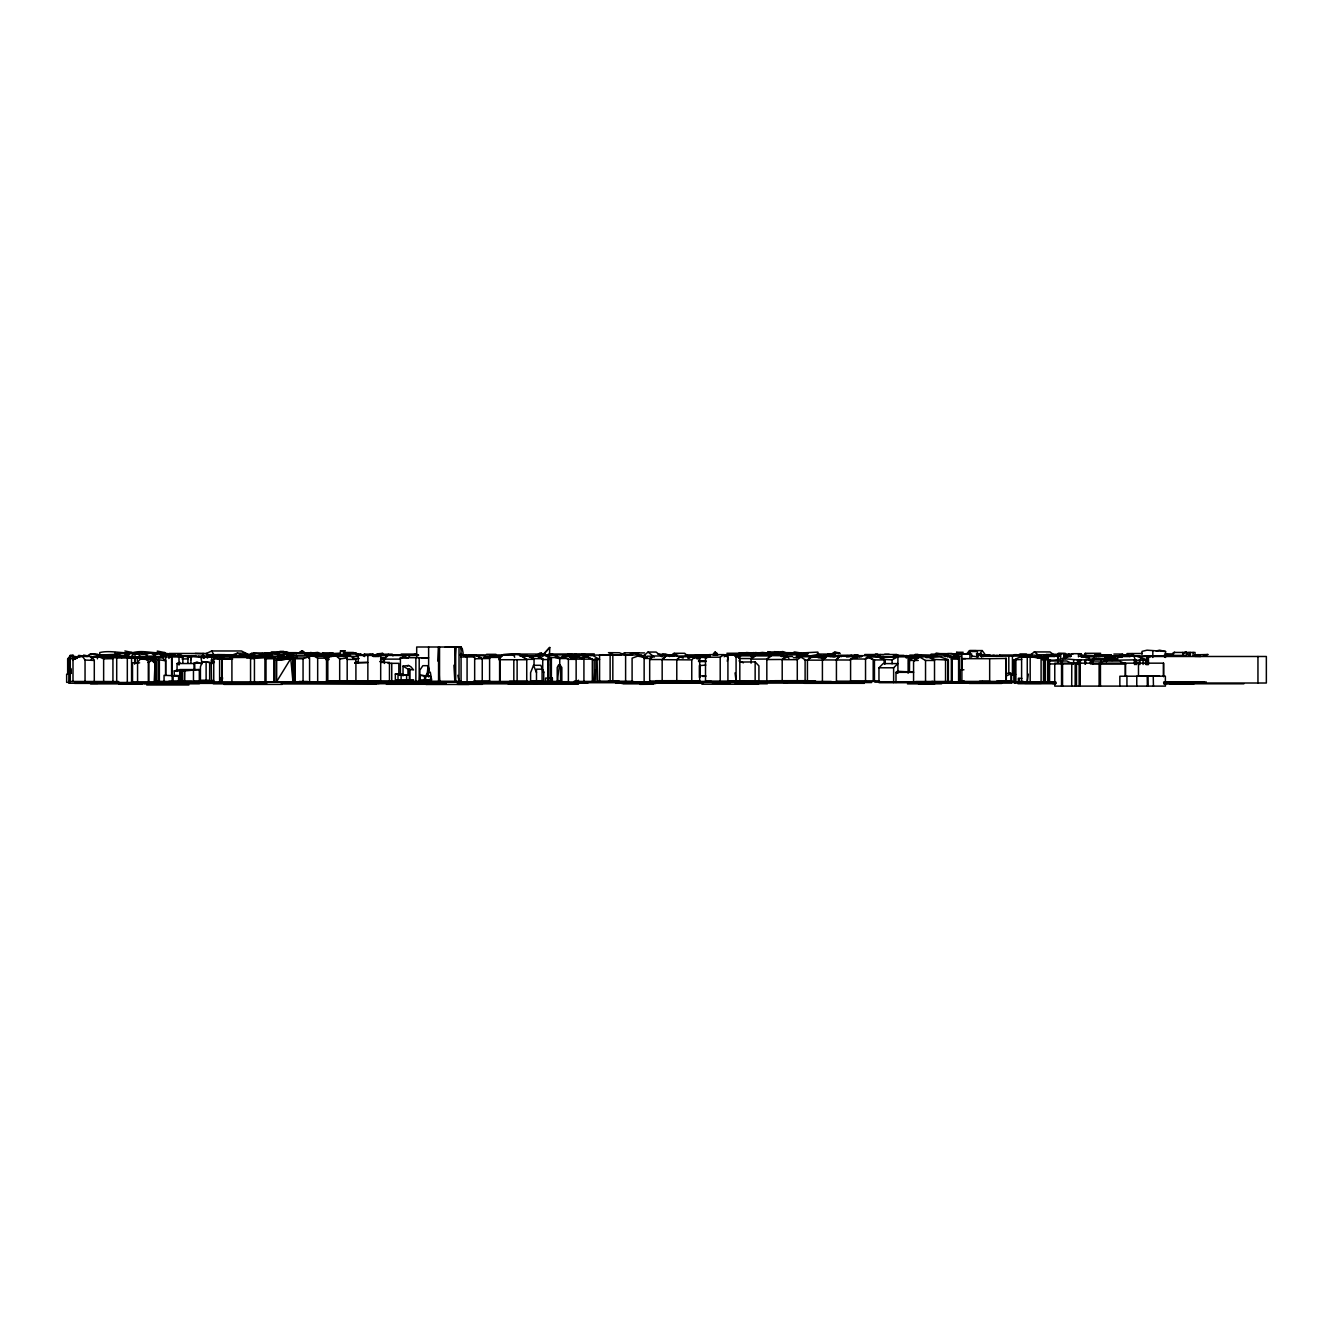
<?xml version="1.0" encoding="UTF-8"?>
<svg xmlns="http://www.w3.org/2000/svg" width="1333" height="1333" viewBox="0 0 1333 1333"><rect width="100%" height="100%" fill="white"/><g stroke="black" fill="none" stroke-linecap="round" stroke-linejoin="round"><path stroke-width="1.5" d="M182.288 681.48L182.288 670.782L184.554 670.999L184.487 681.48L184.554 670.899L199.317 669.566L199.317 681.48M222.594 677.797L221.961 681.846L221.961 658.269L231.909 658.269M948.263 656.802L947.913 653.487L951.695 653.487L953.578 654.036L954.378 656.886M437.924 661.168L438.557 647.088M455.253 655.086L455.703 647.022L452.903 647.005M594.868 670.032L594.185 682.029L594.185 659.602L597.051 658.935L597.651 682.029M1054.803 682.796L1014.096 682.796L1014.096 660.002C1025.01 653.47 1038.657 653.37 1049.588 660.068L1049.554 682.796M1111.072 660.402L1124.552 655.186L1133.4 655.186L1146.963 659.852L1147.08 664.484M220.195 677.747L219.612 681.846L219.612 658.285L225.51 659.318M1028.326 674.115L1027.26 681.746L1027.26 656.619L1043.489 657.885L1043.489 681.746L1021.611 681.746L1021.611 656.702L1041.09 657.586L1041.09 681.746M1047.421 659.635L1049.571 659.935M727.285 661.285L727.918 657.319L724.069 654.636L709.339 654.636L705.507 657.202L705.507 681.113L743.397 681.096M956.128 655.519L956.727 652.27L963.192 652.27M963.926 669.783L960.01 669.783L959.727 681.063L964.259 681.063M908.656 663.734L909.606 659.802M419.878 679.747L419.878 670.116L422.861 665.684L428.126 665.684L426.96 675.898M968.708 654.203L969.758 650.654L976.206 650.654M190.569 660.168L191.685 656.719M1084.479 655.503L1085.262 653.32L1100.675 653.303M419.762 675.231L419.578 679.897L430.509 679.897L430.509 676.364L419.762 675.231L430.509 676.364M425.727 675.231L425.56 679.897M202.366 661.685L200.433 666.817L200.433 680.23L209.664 680.23L209.664 662.484L202.366 661.685L209.664 662.484M128.218 655.436L128.918 653.637L134.6 653.637L135.533 657.786L107.573 657.719L109.856 655.869L125.585 656.386L123.053 656.403C119.387 660.118 123.652 654.453 125.485 656.153L124.152 656.869M543.714 672.632L540.848 665.3L533.533 665.3L530.601 672.632L530.601 681.063L543.714 681.063L543.747 671.632L542.081 669.183L536.499 669.183L536.483 681.063L543.747 681.03M168.891 658.535L170.207 655.519L181.355 655.519L189.703 657.302M559.777 664.567L561.843 667.5L561.843 681.23L557.211 681.23L557.211 667.5C562.543 656.319 555.828 680.08 558.477 681.23M425.76 676.964L427.926 672.199L430.309 672.199L431.675 679.93L425.76 679.93M841.44 656.602L841.889 655.636M97.409 655.086L117.287 654.303M1142.648 660.402L1146.963 659.852M1064.134 657.852L1065.55 655.169L1069.816 655.786L1063.917 655.786M1043.689 656.469L1044.372 655.203L1059.468 655.169M264.934 659.135L265.6 657.919L270.966 657.336L246.672 657.919M926.002 657.652L939.732 656.836L948.013 659.468L947.713 681.613M75.998 658.435L70.299 658.435L68.849 660.918L68.849 683.246L126.535 683.046M1092.727 659.268L1094.593 656.069L1095.993 656.569M1129.851 656.786L1130.484 655.703L1135.233 656.119M1042.356 658.952L1047.088 659.052L1049.321 655.319L1054.57 656.519L1054.12 655.586C1041.656 655.003 1046.388 663.001 1059.335 659.135M308.939 658.252L310.172 656.186L323.436 656.353L326.518 658.169L326.518 682.563M1083.279 656.786L1085.195 656.336L1082.913 656.353M934.383 656.153L936.183 653.453L943.847 654.036L947.713 656.636M221.295 656.619L226.26 655.836M934.35 655.319L936.183 653.453M671.915 656.269L673.632 653.803L677.93 653.803M226.593 658.635L232.642 659.035M978.605 655.619L982.204 650.571L985.32 654.82M72.998 660.418L74.548 658.319L72.998 655.236L70.266 655.219L70.266 681.496M232.825 657.419L227.943 659.035L230.292 658.085M91.161 659.335L92.943 657.069L99.059 656.819L103.641 658.852L112.938 658.652L109.006 656.819L103.158 657.069M347.18 680.88L347.18 657.902L345.464 656.336L330.217 655.769L327.818 658.785L327.818 680.763L347.18 680.763M838.257 652.837L830.276 654.853L834.358 652.204L840.14 653.42L838.174 653.803M1164.559 657.169L1167.808 654.47M135.05 662.834L135.05 657.486L116.704 657.486L116.704 682.479L156.228 682.479L156.228 661.618L153.845 659.368L140.282 659.085L137.566 662.418L137.566 682.479M1108.473 659.052L1106.307 661.651L1108.473 659.052L1117.754 659.052M408.015 658.069L410.214 655.386L358.21 655.419L358.21 663.284M1106.307 661.651L1108.639 659.352M67.666 674.398L67.666 658.869L70.232 655.869L77.447 656.852L72.265 656.852M72.265 655.869L69.666 656.852L69.666 674.398M858.469 655.303L840.457 655.419L836.424 660.018L836.424 681.68M951.345 681.646L951.345 659.069L952.562 657.586L958.36 656.919M1182.754 654.686L1184.97 652.187L1186.32 652.237L1187.62 654.686M543.431 654.57L549.746 647.455L542.698 655.003M737.099 656.936L739.248 654.486L753.312 654.486L751.145 656.936M854.203 681.846L822.411 681.68L822.411 659.918L826.26 655.569L869.899 655.686L865.983 657.836M967.042 653.42L969.558 650.571L982.204 650.571M1103.791 661.618L1105.907 659.235L1109.106 660.285M840.39 655.569L835.808 660.002M851.954 658.485L854.686 655.419L857.536 657.736M705.774 665.067L699.408 665.634L699.408 677.481M269.299 654.253L271.482 651.904L286.478 651.854L291.127 653.62M1069.583 656.369L1071.815 653.986M393.518 655.12L392.835 655.853L393.518 654.803L403.532 654.97M691.76 680.98L691.76 659.885L694.826 656.752L699.692 658.802L699.692 681.463M401.666 657.836L404.166 655.286L406.532 657.652M384.387 663.451L384.387 659.119L388.17 655.286M676.781 659.918L679.88 656.752L694.826 656.752M878.964 667.783L883.129 663.584L897.909 663.584L893.627 667.783L878.964 667.783L878.964 682.613L966.858 682.663M75.298 659.035L78.38 655.936L88.611 655.936M251.454 655.619L254.22 652.87L274.348 653.203L278.997 655.503M262.718 655.586L265.584 652.87L262.718 655.153L265.1 655.153L267.766 652.987M833.125 653.603L834.891 652.204L839.507 652.82M662.168 681.03L662.168 659.535L666.133 655.986L653.72 655.986L649.688 659.552L662.168 659.535L666.167 656.053L680.763 656.053L676.781 659.652L676.781 680.98M807.431 660.168L811.28 656.669L807.431 660.118L807.431 681.48L831.342 681.48M230.192 658.885L232.808 656.536L217.262 656.536L214.613 658.869M771.107 655.753L766.825 659.568L782.204 659.468L786.37 655.753L788.953 658.335M140.232 656.852L129.651 656.852L129.651 657.786L130.701 656.852L142.898 657.969L141.181 657.969M133.15 657.786L129.651 657.719L134.6 653.637M715.154 652.02L713.405 653.57L717.354 653.57L715.154 652.02L715.638 653.57M330.817 656.852L333.283 654.653L346.797 654.653M642.356 657.036L648.038 652.054L656.086 652.054L662.168 656.902M1080.613 656.386L1082.513 656.636M1109.256 657.619L1111.305 655.836M152.745 659.485L148.313 662.534L152.745 659.485L155.011 664.101L155.011 682.479M881.413 658.885L883.962 656.802L928.351 656.852L934.516 660.468L925.535 660.468L919.37 656.852L913.572 661.651L913.572 682.513M373.723 656.436L376.339 654.303L392.252 654.153M385.837 656.403L388.42 654.303M755.045 655.953L751.079 659.152L766.825 659.052L770.707 655.953L740.831 655.836M624.094 654.753L632.558 654.936M1029.643 655.586L1034.308 651.937L1050.004 651.937L1055.586 656.186M909.606 659.668L913.372 656.719L915.954 658.752M248.971 655.236L251.704 653.12L254.22 653.12L251.454 655.219M1092.144 661.035L1094.776 658.985L1107.04 659.119M281.73 656.852L285.362 654.07L289.378 656.686M269.183 656.819L272.782 654.07L285.362 654.07M207.498 657.236L225.127 656.436M75.131 657.036L79.913 656.353M317.704 656.419L322.686 652.853L332.983 652.853M225.11 654.686L217.196 654.686L214.93 656.269L216.629 656.269M669.449 656.586L674.148 653.287L684.712 653.287L688.345 656.719M97.676 654.52L96.859 655.086L117.521 655.086M786.703 657.186L782.204 659.652L797.284 659.652L800.916 657.152L805.115 659.718M301.441 651.171L299.675 652.37L302.791 651.171L304.824 652.803L301.441 651.171L302.791 651.171M705.507 657.202L720.203 657.219L724.069 654.636M738.865 658.535L751.079 658.569L755.194 655.836M918.97 657.902L913.288 657.902L909.456 660.435L918.287 660.452M582.588 657.519L585.57 655.586L592.985 655.586L599.583 659.485L592.335 659.618L585.57 655.586M694.543 657.686L697.092 656.019L699.708 658.202M912.905 657.736L916.154 655.636L919.17 655.636L915.904 657.752M1021.661 659.485L1014.113 659.802M638.657 652.737L624.56 652.853L619.978 655.203M649.688 658.452L653.27 656.186L647.321 656.186L644.139 658.419L649.688 658.452L649.688 682.113M908.956 657.819L911.722 656.086L914.538 658.085M893.327 657.819L896.109 656.086L923.003 656.253M88.245 655.286L90.627 653.787L95.276 653.787L100.958 655.286M360.693 654.07L357.011 656.386L343.114 656.403L346.863 654.07L360.693 654.07L364.609 656.552L364.609 654.136L373.407 654.136L370.241 655.269M125.952 655.386L129.351 654.653M489.228 657.969L492.677 655.853L493.876 656.986M498.859 657.985L502.424 655.853L490.827 655.903L487.345 657.736L492.727 655.903L491.71 656.453M203.516 658.285L208.098 655.553L220.462 655.603M281.096 655.619L286.045 652.67L296.493 652.67M246.338 656.469L247.821 655.586L225.377 655.703M559.71 658.069L562.559 656.403L570.224 656.403L576.139 659.352M877.714 656.169L880.546 654.536M537.649 655.086L541.265 653.103L543.031 654.086L533.533 656.736M884.495 663.817L884.495 659.918L874.448 659.918C858.685 654.77 879.98 655.186 883.296 659.335L892.044 659.902L897.909 656.702L897.909 673.215M532.217 656.969L541.265 653.103M1111.089 660.102L1112.972 660.402M211.514 663.384L214.263 661.984M790.936 653.77L794.585 651.937L800.75 652.987L817.812 652.104L819.145 655.686M1015.779 659.452L1014.13 659.935M1065.684 656.552L1070.982 656.419M915.271 658.102L922.136 656.386M187.92 657.186L191.102 655.686L195.451 655.686L187.92 657.186L187.92 662.984M206.282 653.537L211.68 650.971L241.473 650.971L249.071 654.92L244.939 654.92M407.298 666.1L408.581 665.484L410.931 666.8L413.58 669.949L407.965 669.133L403.033 666.1L403.033 675.881M123.053 656.403L128.918 653.637M724.152 656.736L727.918 654.986L727.918 681.113M374.44 654.903L373.04 655.553L376.972 655.519M381.621 659.069L385.037 657.519L381.055 657.519M1006.298 675.931L1011.064 673.815L1010.531 672.815L1005.665 673.715L1005.898 672.249M830.276 654.853L831.875 654.153M852.354 656.902L856.103 655.269L859.785 656.869M854.286 656.769L857.702 655.269L861.385 656.886M294.81 681.713L295.043 658.652L295.043 681.713M1134.766 664.484L1134.483 659.852L1111.072 660.302M211.514 663.234L214.43 662.001M809.164 656.652L811.514 655.669L828.509 656.086M194.018 669.449L194.018 663.251L196.967 662.001L200.633 663.534M1057.819 662.001L1057.819 653.67L1058.769 653.27L1065.534 653.57L1065.534 658.619L1062.418 658.535L1062.418 661.535M846.488 656.503L848.571 655.636L848.571 656.919M533.417 656.419L536.399 655.186L545.064 655.186L551.379 659.535L549.796 659.535M541.798 656.536L545.064 655.186M1057.819 653.67L1065.534 653.57M460.918 648.688L462.168 648.188L463.201 653.47M697.009 656.236L700.175 654.97L707.756 654.97M738.182 656.619L741.331 655.353L735.349 655.353M177.056 671.449L177.056 663.534L179.955 662.418M361.576 655.303L364.609 654.136M879.763 681.396L850.587 681.346L850.587 659.002L865.534 659.002L869.449 657.536L873.182 659.685L873.182 681.346M811.864 656.652L814.53 655.669L811.864 656.486M232.492 654.936L237.291 653.17L245.105 653.17L250.204 655.269M286.495 651.854C278.364 651.187 270.499 655.203 261.951 653.503M850.587 659.002L854.603 657.536M687.711 658.069L693.26 656.403L688.644 658.069M571.49 655.669L575.973 654.07L577.589 656.702M627.393 655.269L631.942 654.97M204.149 657.486L198.067 656.403L207.298 657.236M704.141 657.519L706.607 656.419L706.607 657.519L694.026 655.919L690.694 656.652M595.418 659.602L594.185 660.035L595.418 660.035M779.922 652.637L782.888 651.604L788.836 653.787M307.09 653.62L317.687 652.387L321.17 653.72M512.788 655.353L516.554 654.07L545.23 654.07M771.474 652.653L782.888 651.604M207.498 657.902L209.464 656.419M266.017 681.713L266.017 658.752L271.299 656.969L308.423 656.969L309.573 658.402L309.573 681.713M294.81 658.752L303.058 658.735L308.423 656.969M644.539 652.92L634.175 652.92L628.26 654.97M260.185 655.303L266.717 653.203L272.832 656.219M995.768 656.303L997.217 656.303M1070.949 655.886L1062.418 658.535L1077.764 660.002L1077.764 664.151M377.572 654.653L382.838 653.353L377.406 653.82M699.059 656.552L704.874 654.886L685.279 654.886M244.206 656.286C250.271 653.52 258.702 652.087 264.8 656.286L256.969 656.236L251.87 653.837M266.017 658.752L295.043 658.652M697.192 656.552L699.575 655.903M574.79 657.786L586.72 656.819L592.335 659.152L592.335 682.029M583.171 657.786L586.72 656.819M773.157 654.703L773.473 653.603L773.473 654.703M787.22 653.953L797.167 653.653M1122.286 656.536L1129.201 656.536M790.236 653.953L792.452 653.42L790.236 653.853M1156.128 651.004L1159.56 650.187L1165.559 651.47L1165.559 657.452M411.264 655.269L416.612 654.003M180.572 656.353L185.154 655.953M180.105 675.731L174.24 675.281L174.24 670.916L180.072 669.566L199.317 669.566M885.245 663.817L885.245 659.768L878.73 656.802M859.802 656.769L856.153 655.203L849.038 656.503L851.654 656.369M850.471 656.486L856.153 655.203M1173.39 655.403L1173.39 652.687L1174.506 652.437M338.315 656.536L350.196 655.836L355.911 659.435L355.911 680.896M330.151 655.086L323.436 655.07L331.267 653.353L340.482 654.67M529.751 656.353L540.382 655.986L539.498 653.103M697.226 656.669L700.575 655.919L706.607 657.519M535.266 656.353L540.382 655.986M846.638 656.386L851.604 655.303M513.088 653.853L502.391 654.87L498.859 659.718L526.735 659.718L520.936 654.953L513.088 653.853L514.721 657.286M403.033 666.1L408.581 665.484M482.246 681.113L482.246 658.602L476.481 655.669L484.079 655.669L489.594 658.485L482.246 658.602L475.864 655.386L469.183 656.303M78.68 655.386L87.328 656.519M235.474 656.486L242.823 654.953L247.155 655.919M238.207 656.619L246.222 654.953M810.397 655.969L815.746 654.87L828.41 656.536M154.028 653.92L159.027 652.87L163.709 656.519L155.728 656.519L151.012 652.87L145.98 653.903M659.685 655.169L665.45 653.986L670.299 655.569M739.448 654.003L746.597 652.537L760.51 653.52L760.51 654.386M748.679 654.02L755.878 652.537L760.51 653.52M756.094 653.637L762.209 652.387L773.473 653.603M794.585 653.953L797.167 653.42M177.639 653.787L184.137 656.486C175.389 657.719 168.191 651.22 159.194 653.87M746.88 653.97L753.495 652.637L767.008 653.986L760.593 652.637L754.061 653.953M132.933 652.62C143.231 649.804 154.145 653.986 164.959 652.62L164.959 655.836M94.293 681.496L94.293 660.418L91.577 656.419L82.563 656.419L72.998 658.302L77.131 658.335M263.417 656.503L269.749 656.503M989.203 656.203L994.151 655.236M251.154 658.102L264.934 657.502L264.934 681.846M1152.345 656.419L1156.394 655.719L1140.631 656.819L1140.631 659.635M702.724 676.448L705.774 676.214M1173.39 652.687L1174.94 652.437M400.4 675.331L400.4 657.652L428.626 657.802L421.028 657.752M347.18 657.902L339.682 659.019L336.716 656.336L330.217 655.769M445.089 647.255L461.068 646.888L461.068 681.78M459.019 647.205L461.068 646.888M757.694 655.053L760.46 654.903L750.246 654.903L755.544 654.403M326.185 653.886L339.598 653.187M344.714 653.62L347.863 653.187L343.731 653.187M172.174 681.48L172.174 675.964L180.971 676.031L164.059 675.331L164.059 681.48M534.016 655.953L537.349 655.536M759.56 655.153L782.571 655.103L745.58 654.203L753.245 655.12M380.288 661.934L383.804 661.485L379.988 661.485M276.331 681.713L276.331 660.385L293.01 658.385L293.01 681.713L290.744 658.652L293.01 658.385M354.861 663.168L358.627 662.718M569.024 654.903L542.314 654.886M452.903 647.138L453.803 647.022M1022.211 656.519L1026.127 656.036L983.171 656.303M1110.956 656.503L1114.171 656.136L1111.022 656.169M460.318 655.136L466.55 655.186M761.126 655.169L765.025 654.736M1098.242 656.569L1101.041 656.286L1095.876 656.286M1145.447 660.402L1146.897 659.968M148.813 658.002L162.243 657.502L165.575 660.768L165.575 675.498M158.627 657.869L162.243 657.502M1126.468 654.67L1124.785 654.836L1127.551 654.836M1203.399 655.003L1208.115 654.52L1194.785 654.836M762.909 655.036L769.608 654.403L772.107 655.419M147.496 656.436L145.03 653.553L135.599 653.803L159.027 652.87M141.565 653.853L145.03 653.553M135.533 653.737L137.716 653.553L140.232 656.436M143.547 653.803L153.012 652.97L155.728 656.153L147.496 656.153L144.847 652.97M707.323 655.503L709.756 656.552M693.077 655.786L698.359 655.386M340.482 655.086L340.482 650.954L344.897 650.754L344.897 654.686M277.397 656.669L279.98 656.486M289.778 656.486L287.711 655.653L284.762 657.269L296.842 657.969M344.897 650.754L340.482 650.954M1127.735 656.169L1139.248 655.819L1133.383 656.169M1134.766 660.218L1136.632 660.335L1136.632 664.484M704.141 657.302L705.207 657.252M796.084 657.602L797.85 657.519M413.58 679.797L395.334 679.797L395.334 674.048L408.648 675.048L398.017 674.298L398.017 679.797M311.739 655.186L315.321 655.07L287.228 655.353L294.876 655.353M323.436 655.07L336.882 655.086M344.131 654.786L347.68 655.086M1136.283 660.402L1143.097 660.102L1143.097 664.484M1081.13 655.136L1098.242 655.836M1107.773 655.169L1110.439 655.12L1094.493 655.136L1111.405 655.003L1109.206 655.02M569.857 656.836L573.357 658.169M435.075 681.963L474.665 681.963L474.665 656.919L461.068 657.002M1011.064 673.815L1011.064 681.413L961.893 681.413L961.893 658.685L965.609 658.635M1006.298 681.413L1006.282 658.435L989.669 658.685L989.669 681.413M241.623 655.703L233.042 655.703M811.93 655.869L814.113 655.836M140.282 659.085L145.847 659.368L149.363 661.668M474.665 658.752L482.246 658.669M92.127 656.852L94.46 657.336L91.161 657.169M670.499 655.953L674.031 655.919M152.012 659.485L153.028 661.635L156.228 661.618M739.815 662.051L755.144 661.918L758.927 665.883L758.927 681.68L739.815 681.68L739.815 655.886L735.349 655.886L735.349 654.986M250.771 658.402L254.686 658.369M696.892 658.819L699.692 658.802M393.518 654.803L396.251 655.036M204.149 657.652L192.552 656.286M818.162 657.802L822.294 657.836L818.545 656.419L809.464 657.786M355.061 662.384L358.727 662.368M268.2 653.003L271.166 652.987M767.691 651.654L781.305 653.153L774.773 651.654M325.619 659.535L329.168 659.535M156.011 653.653L158.244 653.653M125.135 654.22L127.002 655.086L125.569 655.086M1185.187 652.437L1186.103 652.437M316.671 654.636L320.287 654.62M961.293 653.787L969.974 653.986L961.293 653.787L961.293 670.132M265.167 656.103L271.932 656.086M585.17 655.12L588.486 655.103L580.255 653.886L549.329 654.07M810.497 657.052L816.213 657.219M818.845 657.219L825.81 658.002M909.456 656.652L906.057 657.819L908.123 656.702L908.123 673.215M882.496 656.952L891.944 656.936L896.109 654.536L898.842 656.153M229.593 659.035L230.992 659.035M347.18 659.452L355.911 659.435M662.168 659.668L691.76 659.885M913.488 672.032L896.876 671.499L913.222 671.849M1138.482 676.198L1159.543 676.164M931.75 681.463L932.75 681.463M279.847 651.37L283.762 651.37M1165.559 651.47L1146.997 650.187L1142.031 651.37L1142.031 654.303M774.323 652.587L784.154 653.103L774.323 653.187M1174.323 652.437L1195.051 652.437L1195.051 656.336M99.758 654.77L99.758 652.553C110.422 650.004 121.303 653.77 132.317 652.52L124.885 650.971M800.583 652.87L781.954 652.587M287.961 653.187L306.407 653.187M726.868 653.27L761.726 653.17M785.387 653.053L791.169 653.053M132.367 653.303L142.281 653.303M169.091 653.47L206.832 653.47L206.832 657.419M753.078 653.32L738.682 653.27M202.849 653.67L195.151 653.47M317.721 653.703L323.819 653.703M743.514 653.62L756.877 653.77M789.336 653.653L808.131 653.653M947.896 653.67L936.899 653.67L971.624 653.903L971.624 657.136M1072.382 653.687L1080.163 653.687L1081.413 654.236L1081.413 657.119M1142.031 653.487L1127.035 653.57L1126.635 655.403L1119.187 655.519L1122.369 654.403L1125.152 655.369M401.183 654.07L416.213 654.07M581.771 653.903L594.285 653.903M758.094 653.837L735.666 653.837L735.666 656.986M816.996 654.086L835.008 654.086L835.008 656.852M976.306 653.92L981.588 653.92L981.588 656.919M1113.888 654.053L1122.603 654.053M1173.123 653.886L1164.942 653.886L1168.424 655.503M486.528 654.32L495.993 654.32M827.876 654.153L832.775 654.153M884.679 654.27L889.128 654.27M915.171 654.37L917.97 654.37M952.978 654.353L960.843 654.353M1019.928 654.12L1026.51 654.12M1052.204 654.27L1059.168 654.27M1068.183 654.136L1072.865 654.136M662.451 654.486L666.2 654.936L662.451 654.486L662.451 655.569M864.75 654.52L896.642 654.52L900.175 656.386M935.199 654.62L937.632 654.62M1018.779 654.57L1032.309 654.57M101.291 654.77L97.409 654.77L97.409 658.802M245.089 654.836L250.937 654.836M356.344 654.836L366.408 654.836M403.532 654.836L418.545 654.836M601.7 655.07L600.866 654.953L614.78 655.07M641.356 654.936L612.83 654.936L612.83 681.663M726.268 654.836L739.532 654.836M774.723 654.82L807.615 654.82M977.972 654.886L989.802 654.886L976.706 654.953M1014.38 654.67L1016.962 654.67M164.675 655.086L166.275 655.086M358.26 655.036L368.391 655.036M388.37 654.97L393.702 654.97M459.868 654.97L513.072 654.97M566.358 655.12L572.14 655.12M620.828 655.02L575.739 655.12L567.741 653.903M725.269 654.986L736.083 654.986L736.083 681.113L735.05 672.882M752.628 655.12L769.491 655.12M909.756 655.086L917.454 655.086M934.483 655.07L936.449 655.07M999.7 655.003L1018.729 655.003M468.15 655.386L475.864 655.386M571.674 655.253L583.138 655.253M706.323 655.436L710.172 655.436M826.86 655.319L834.208 656.702M897.176 655.369L903.974 655.369M1054.57 655.236L1058.435 655.236M1103.657 655.253L1108.056 655.253L1108.023 659.385M1163.876 655.403L1186.537 655.403L1186.32 652.237M253.487 655.669L265.65 655.686M410.764 655.486L418.545 655.486M641.356 655.536L645.489 655.536M768.158 655.586L786.37 655.753M905.84 655.619L906.94 655.619M1044.372 655.203L1054.12 655.586M1130.484 655.703L1105.274 655.753L1174.44 656.103M181.388 655.836L194.051 656.203M226.143 654.753L228.31 656.003L242.056 656.186M519.687 655.903L538.982 655.903M681.78 656.019L697.975 655.936L700.358 657.852M806.765 655.919L815.579 655.969M904.291 656.003L902.991 656.003L909.972 656.303M919.937 655.903L951.012 655.903M971.84 656.036L978.689 656.919M1059.985 655.786L1047.838 655.769L1046.188 654.453L1052.137 654.453L1053.886 655.769M1120.753 655.986L1084.729 656.769M196.651 656.203L170.207 655.519M246.338 656.203L276.764 656.203M734.95 656.186L738.982 656.186M796.384 656.103L810.531 656.103M823.128 656.436L823.128 655.453L862.168 656.169M1059.352 656.136L1053.537 656.136L1059.035 656.569M1094.593 656.069L1082.129 656.136L1086.178 656.436M140.232 656.386L147.496 656.386M201.85 656.569L207.681 656.569M283.179 656.469L293.027 656.469M314.855 656.336L333.6 656.336M336.716 656.336L345.464 656.336M373.473 656.486L379.055 656.486M498.992 656.503L499.842 656.503M698.159 656.552L710.356 656.419M781.138 656.469L792.535 656.469M809.114 656.386L820.112 656.386L812.114 655.919M829.326 656.503L837.191 656.503M869.783 656.403L883.912 656.403M983.537 656.469L980.871 656.519L980.871 653.92M1083.596 656.353L1086.028 656.353L1084.729 656.003M1091.244 656.419L1106.707 656.419L1107.806 657.619M1116.604 656.436L1119.92 656.436M90.594 656.802L125.135 656.802M796.351 656.802L826.26 656.669L822.411 660.168L804.532 660.118M868.583 656.852L880.13 656.852M947.713 656.436L959.993 656.436M1101.941 656.303L1104.107 656.303M1106.19 656.619L1107.073 656.619M1150.562 656.752L1147.113 656.752L1147.113 664.834M92.943 657.069L110.839 657.052M147.213 656.936L182.854 656.936L182.854 663.034M206.348 656.986L210.114 656.986M484.196 657.086L490.444 657.086M880.696 657.036L878.73 657.202L884.495 659.918M134.666 664.184L134.666 657.302L140.015 657.935M138.565 657.319L159.56 657.319M204.149 657.236L209.464 657.236M483.862 657.402L500.142 657.402L500.142 681.563M810.681 657.169L826.027 657.236M950.012 657.202L958.277 657.202M251.154 658.485L254.436 658.485L250.554 657.486L231.909 657.486L231.909 681.846M559.743 657.552L553.562 655.369L545.147 655.369L551.379 657.552L559.743 657.552L559.743 666.25M949.829 657.652L959.343 657.652M1107.44 657.602L1115.521 657.602M250.454 657.919L254.236 657.919M324.935 657.935L328.884 657.935M555.844 657.736L563.476 657.736M632.092 682.113L632.092 658.152L637.691 656.153L647.321 657.819M793.335 657.669L796.851 657.669M310.172 656.186L314.588 656.353L317.671 658.169L326.518 658.169M315.604 681.879L213.747 681.846L213.747 658.302L229.942 659.218M353.045 658.519L359.194 658.519M558.344 658.502L568.391 658.502L568.391 681.979M1005.399 658.685L1006.265 658.402M961.893 658.685L989.669 658.685M1106.757 658.785L1110.272 658.785M384.387 659.119L400.4 659.119M1085.895 659.085L1093.86 659.085M145.847 659.368L153.845 659.368M187.92 658.919L181.988 658.919M526.735 659.335L534.05 659.318L527.751 655.586L520.42 655.586L526.735 659.335L526.735 681.613M576.556 659.135L592.335 659.152M1108.29 659.235L1094.776 658.985M381.338 659.468L384.387 659.468M594.185 659.602L597.651 659.602M1077.531 663.667L1077.531 659.852L1080.98 659.852M1143.831 659.635L1147.03 659.635L1147.03 655.719M850.587 660.018L822.411 659.918M1092.643 664.134L1092.643 659.985L1088.211 659.852M276.331 660.385L290.744 658.652L276.581 681.713L276.598 658.652M698.525 660.818L705.957 660.818M1048.704 660.968L1066.717 660.968L1072.848 663.934L1048.804 663.934M1091.544 661.018L1119.387 661.018L1125.785 664.101L1091.96 664.101M698.525 661.535L705.957 661.535M380.688 662.401L389.469 662.401L389.469 681.113M139.615 662.834L132.517 662.834L132.517 682.479M201.616 663.251L194.018 663.251M354.695 663.001L367.791 662.468L355.911 662.451M388.003 663.334L398.834 663.334L398.834 675.298M177.056 663.534L194.751 663.534L194.751 669.483M174.24 670.916L184.554 670.999M913.572 672.332L895.993 672.332L895.993 682.513M70.366 674.215L66.65 674.215L66.65 682.346L70.366 682.346M1015.646 674.348L1011.547 674.348L1011.547 682.396L1055.519 682.213M172.174 675.964L178.572 676.031L178.572 681.48M180.971 676.031L177.656 675.964L178.572 676.031M699.692 675.914L705.807 675.914M1021.878 678.364L1018.345 678.364L1018.345 681.43L1023.311 681.43M656.086 680.713L681.996 680.696M728.101 680.763L743.414 680.763M774.723 680.696L807.615 680.696M335.416 680.88L380.688 680.963M649.688 681.03L699.692 680.98M728.101 680.796L815.529 680.98M998.967 681.03L1010.864 681.03M168.891 681.263L191.685 681.28M194.018 681.263L214.163 681.263M371.207 681.113L398.834 681.28M400.4 681.23L461.068 681.263M473.598 681.113L489.594 681.113M509.523 681.28L527.018 681.296M574.19 681.23L578.389 681.23M598.817 681.146L619.312 681.246M656.236 681.213L665.917 681.313M770.257 681.313L808.081 681.113M836.424 681.18L878.547 681.213M979.505 681.263L988.569 681.263M996.667 681.13L1012.43 681.13M118.704 681.563L69.616 681.446L70.699 668.333L71.349 673.432M154.611 681.513L200.633 681.346M299.159 681.463L307.59 681.463M325.968 681.513L407.948 681.396M474.881 681.563L542.731 681.413M551.379 681.446L559.743 681.446M574.773 681.413L592.335 681.413M608.481 681.33L633.025 681.33M661.418 681.48L665.883 681.53M678.264 681.43L711.522 681.43M776.972 681.43L798.1 681.43M915.704 681.496L951.012 681.463M165.575 681.646L155.728 681.646L155.728 659.285L153.895 657.502M169.374 681.763L189.503 681.763M325.619 681.646L337.882 681.646M344.797 681.846L379.238 681.863M387.303 681.863L401.05 681.863M414.546 681.879L467.083 681.78M481.913 681.696L529.051 681.713M550.612 681.713L568.391 681.713M606.815 681.663L633.475 681.663M661.168 681.78L679.98 681.863M682.846 681.829L719.503 681.829M729.601 681.663L736.316 681.663M784.554 681.68L804.416 681.68M897.392 681.846L968.841 681.846M132.95 682.096L181.155 682.063M187.72 681.963L211.314 682.146M260.002 681.979L296.742 682.063M299.492 682.129L324.252 682.013M338.799 681.913L392.069 682.013M406.898 681.946L425.943 681.946M494.143 682.096L516.937 682.096M534.816 681.979L576.139 681.979L576.139 659.119L570.241 656.719L577.789 656.719L583.921 659.218L583.921 681.413M579.055 682.029L606.865 682.013M609.114 682.063L785.304 681.929M806.265 681.996L840.073 681.996M862.751 682.063L864.95 682.063M874.798 682.029L910.472 682.029M919.353 681.896L1026.677 681.913M1040.107 681.963L1055.936 682.146M1164.076 682.113L1206.348 682.013M92.777 682.213L114.888 682.213M165.209 682.279L212.13 682.229M281.913 682.279L391.702 682.363M405.465 682.379L439.723 682.379M458.585 682.429L482.463 682.429M483.679 682.313L556.977 682.279M581.038 682.396L787.92 682.396M879.413 682.346L996.934 682.296M1163.559 682.296L1204.449 682.196M103.258 682.479L108.323 682.479M165.792 682.663L212.13 682.696M281.28 682.496L392.718 682.696M414.33 682.563L422.661 682.563M467.75 682.496L513.072 682.463M578.072 682.579L621.595 682.563M640.606 682.546L687.461 682.546M720.303 682.579L728.651 682.579M750.662 682.529L784.804 682.446M828.06 682.546L871.665 682.546M1027.36 682.479L1055.503 682.663M1164.242 682.529L1188.386 682.529M91.51 682.913L161.126 682.913M190.569 682.846L214.246 682.846M333.75 682.813L362.776 682.946M382.421 682.913L417.929 682.913M505.424 682.796L508.639 682.796M528.201 682.829L551.379 682.829L551.379 657.552M578.622 682.963L587.936 682.963M615.579 682.979L703.457 682.863M712.372 682.879L730.484 682.863M768.108 682.729L785.304 682.729M928.335 682.746L988.569 682.746M166.642 683.029L212.114 683.079M281.08 682.996L290.594 682.996M362.626 683.196L432.509 683.196M541.914 683.229L581.938 683.229M638.474 683.163L661.718 683.163M671.215 683.063L676.181 683.063M682.213 683.046L702.691 683.046M783.637 683.179L819.812 683.179M913.722 683.096L1011.73 683.129M1038.09 683.029L1055.769 683.029M1163.876 683.013L1266.35 683.013L1266.35 656.486L1148.463 656.486L1148.463 664.65M74.565 683.379L97.792 683.379M125.952 683.462L166.642 683.462M187.753 683.379L266.75 683.346M316.971 683.262L379.172 683.462M391.585 683.462L446.172 683.362M457.369 683.446L484.945 683.279M621.745 683.529L655.936 683.529M804.316 683.312L864.334 683.312M969.224 683.429L1001.733 683.429M1024.694 683.362L1041.29 683.362M1052.687 683.546L1055.836 683.546M1163.859 683.462L1168.008 683.462M143.747 683.762L147.663 683.762M171.99 683.679L199.467 683.679M237.057 683.746L213.297 683.746L213.297 679.797M367.675 683.746L445.889 683.546M623.111 683.579L644.072 683.579M735.249 683.779L767.358 683.779M918.437 683.796L941.648 683.796M1017.945 683.712L1055.636 683.729M1163.709 683.796L1243.872 683.796M90.527 683.879L129.234 683.879M283.262 683.946L376.073 684.079M397.034 683.829L435.358 683.829M482.779 683.846L526.752 683.846M907.473 683.879L934.733 683.879M1169.374 684.029L1193.851 684.029M118.87 684.212L142.264 684.212M157.094 684.129L178.922 684.129M386.403 684.279L427.16 684.279M457.519 684.329L482.413 684.329M508.34 684.229L578.389 684.229L578.389 680.18M639.94 684.346L653.62 684.212M701.858 684.196L758.527 684.262M223.961 684.396L282.263 684.379M425.96 684.446L469.099 684.446M146.713 684.979L188.903 684.979M503.457 654.47L520.42 654.503M206.315 654.57L236.674 654.903M344.797 654.67L347.68 654.686M657.719 653.986L670.299 655.12M1079.38 656.169L1089.561 657.552L1083.196 656.836M520.92 656.203L536.866 656.219M1037.124 657.302L1040.023 657.569L1021.611 656.702M708.073 657.419L693.01 657.419L697.009 657.885M147.98 657.752L131.084 657.102L151.445 657.786M1194.785 656.369L1200.583 656.453M156.011 653.803L158.244 653.82M304.74 654.77L319.104 654.803M395.984 655.153L393.518 655.153L395.984 654.803M394.218 655.303L401.05 655.319M278.63 656.852L281.063 656.852M575.823 659.352L568.391 659.318L562.559 656.403M245.839 656.019L244.206 656.003M569.857 657.369L571.107 657.369M527.518 655.936L534.05 658.652L542.731 658.685L542.731 671.199M155.011 664.101L154.178 682.479M951.345 659.069L958.61 659.119M937.099 654.186L931.084 654.136L931.084 656.203M673.482 655.403L669.516 655.369L672.865 656.386M217.196 654.686L234.041 654.753L236.208 656.269M126.452 656.419L123.086 656.403L116.571 653.62L125.302 653.62L128.834 655.053M317.421 654.97L322.669 655.036M910.139 655.736L911.672 657.586M713.155 655.07L717.604 655.136M469.183 655.903L470.282 655.919M400.4 657.652L407.731 657.752M875.414 654.086L877.647 654.12M67.666 658.869L69.666 658.902M356.128 654.886L364.975 655.053M257.802 656.053L266.75 656.219M129.651 657.719L133.267 657.786M697.742 657.736L699.408 657.769M1065.15 654.286L1069.116 654.386L1070.499 656.619L1069.116 656.169L1069.116 654.386M155.728 659.285L165.575 660.768M609.448 655.086L602.549 654.686M948.363 681.613L948.363 660.018L934.516 659.452L929.434 656.836M1044.939 682.796L1044.939 659.552L1049.554 660.135M1042.339 659.752L1045.422 659.868L1045.422 682.796M82.563 656.419L85.045 660.052L94.293 660.418M156.161 652.553L158.76 652.67L160.71 655.253M845.855 656.419L847.521 656.536L847.121 655.536L847.121 656.936M270.882 656.802L275.314 658.352M935.616 653.453L943.431 654.036L947.346 656.636M908.673 656.486L901.608 656.036L907.656 656.486M1122.286 656.119L1116.704 656.169L1122.286 656.752M1082.213 656.219L1085.928 656.503M1091.644 656.136L1097.109 656.552M1027.26 656.619L1037.124 657.486M70.299 658.435L75.081 658.852M398.017 674.298L406.615 675.065L406.615 679.797M132.867 657.802L123.902 656.969L135.533 657.786M395.334 674.048L406.615 675.098M181.954 670.999L179.705 670.782L179.738 681.48M953.378 656.686L958.644 657.202M934.483 655.153L917.454 654.72L921.236 655.12M369.758 654.403L372.823 654.753M1038.64 657.586L1041.04 657.885M149.579 657.319L152.479 657.719M151.879 657.319L154.761 657.719M777.706 653.103L782.871 653.103M213.747 658.302L219.612 659.302M74.265 657.836L76.614 658.269L76.614 656.786M70.232 655.869L73.848 656.552M549.246 653.803L556.844 655.319M90.194 656.469L83.596 655.07M769.358 652.387L780.788 654.686L773.157 653.687M157.277 651.071L164.959 652.62M372.24 655.836L376.089 656.369M134.666 657.302L137.682 657.935M826.11 654.87L833.542 656.436L830.042 656.519M201.233 656.219L207.298 657.569M1121.769 657.352L1114.621 655.719L1109.756 657.369M179.705 676.181L180.971 681.48L180.971 670.782M90.627 653.787L98.475 655.719M715.521 654.903L717.437 655.386M998.367 656.136L996.834 655.419M264.351 656.919L267.433 657.752M1195.134 654.886L1200.516 656.386M319.22 656.019L317.371 655.503L316.038 652.77L292.594 652.77L292.594 657.102M769.491 654.87L770.707 655.203M1079.48 653.687L1081.413 654.236M533.167 683.079L536.866 684.229M219.612 658.285L222.778 659.268M468.849 655.003L474.665 656.919M463.201 655.653L467.083 656.936L467.083 681.963M261.918 656.236L266.6 657.786M1131.884 653.587L1132.933 653.953M774.54 651.604L781.305 654.003M634.175 652.92L639.557 654.886M279.947 655.469L276.764 654.253L280.93 655.353M360.46 655.203L353.328 652.47L346.38 652.47L349.929 653.837M700.175 654.97L706.857 657.536M310.722 652.387L314.071 653.67M622.811 654.103L619.312 652.737L608.481 652.67L614.78 655.186M743.397 662.834L738.982 660.868M237.291 653.17L242.323 655.236M679.88 656.752L683.179 658.119M578.322 656.819L583.921 659.152M536.099 655.936L542.731 658.685M171.274 656.519L164.809 653.837L161.526 655.253L164.859 653.87L169.674 656.136M854.786 655.203L858.485 656.786M171.507 653.72L177.672 656.469M834.775 653.837L833.742 653.27M982.338 681.43L985.803 683.096M1108.839 658.085L1104.824 656.019L1104.824 659.918M945.547 659.852L945.547 681.613M460.618 653.52L467.083 656.902M261.335 655.503L263.467 656.652M258.469 655.503L260.568 656.652M218.612 655.603L210.614 655.603L214.696 657.969M736.666 656.019L737.899 656.786M913.288 657.902L915.921 659.568M855.736 658.069L854.853 657.502L855.769 657.836M738.632 657.786L739.815 658.535M322.686 652.853L326.068 655.136M286.045 652.67L289.794 655.219M536.399 655.186L542.731 659.568L547.93 659.552L548.396 665.367M358.66 654.886L355.794 652.787L345.664 652.787L347.68 654.253M1034.308 651.937L1038.507 655.136M648.038 652.054L654.32 657.102M895.993 672.332L896.876 673.098M674.148 653.287L677.164 656.136M1198.034 654.52L1199.817 656.386M277.681 652.187L280.547 655.436M952.462 653.936L954.778 656.586M943.431 653.97L945.764 656.702M271.299 656.969L272.382 658.352M213.23 662.968L211.231 659.935L211.514 681.263M211.68 650.971L213.93 654.886M1006.365 672.948L1006.365 673.715M1133.4 655.186L1135.516 660.168L1135.466 664.484M125.735 654.22L126.102 655.086M1048.621 655.586L1048.988 656.469M533.533 665.3L536.483 672.632M211.147 656.719L213.63 662.918M200.833 656.719L202.066 663.851M840.357 655.536L840.773 656.636M1036.657 655.07L1037.774 658.135M1100.558 658.985L1101.774 662.768M296.193 655.07L297.059 657.736M428.126 665.684L429.293 670.116M1085.262 653.32L1085.728 655.203M457.836 675.264L459.019 681.263L459.019 647.005L416.696 647.005L416.696 657.086M956.727 652.27L957.427 656.119M427.926 672.199L428.493 676.964M1085.195 663.834L1084.862 659.935L1084.862 663.951M960.01 669.783L960.343 681.063M453.92 665.2L454.836 681.263L454.836 647.005M439.157 673.232L439.54 681.263L439.54 647.005M1257.952 656.486L1257.952 683.013M1193.135 652.437L1193.052 656.336M1190.369 652.437L1190.369 656.336M1189.036 652.437L1189.036 656.336M1182.754 652.437L1182.754 655.403M1163.609 676.564L1163.609 663.168L1054.77 663.168L1054.77 686.112L1165.425 686.112L1165.359 676.164L1119.853 676.231L1119.853 686.112M1163.476 663.168L1163.476 676.564M1153.245 676.164L1153.445 686.112M1152.828 651.42L1152.828 657.452M1148.08 676.198L1148.08 686.112M1147.213 676.231L1147.363 686.112M1146.297 660.018L1146.547 664.484M1145.58 659.735L1145.58 664.484M1139.948 660.185L1139.948 664.484M1139.315 659.802L1139.315 664.484M1138.482 663.168L1138.482 676.164M1136.766 676.231L1136.766 686.112M1136.166 660.368L1136.166 664.484M1134.483 659.852L1134.483 664.484M1126.935 676.231L1126.935 686.112M1125.469 663.168L1125.469 676.198M1125.352 663.168L1125.352 676.198M1100.441 663.168L1100.441 686.112M1099.108 663.168L1099.108 686.112M1090.911 663.801L1090.911 659.935L1079.547 659.835L1079.547 665.367M1090.294 659.935L1090.294 663.801M1085.695 659.835L1085.695 663.834M1080.397 659.835L1080.397 663.784M1080.163 663.168L1080.163 686.112M1079.647 663.168L1079.647 686.112M1079.247 663.168L1079.247 686.112M1078.464 653.687L1078.464 656.886M1076.481 663.168L1076.481 686.112M1075.164 663.168L1075.164 686.112M1073.632 660.002L1073.632 664.151M1071.765 663.168L1071.699 686.112M1065.084 653.62L1065.084 657.636M1063.801 653.57L1063.801 658.535M1062.551 663.168L1062.551 686.112M1061.551 663.168L1061.551 686.112M1060.718 653.653L1060.718 661.818M1058.385 653.67L1058.385 662.001M1048.938 660.102L1048.938 682.796M1048.638 660.135L1048.638 682.796M1048.388 659.868L1048.388 682.796M1048.071 659.668L1048.071 682.796M1030.176 656.602L1030.176 681.746M1019.045 678.364L1019.045 681.43M1015.896 659.585L1015.896 682.796M1014.963 660.035L1014.963 682.796M1014.513 659.968L1014.513 682.796M1012.43 656.069L1012.43 675.348M1008.814 656.069L1008.814 673.432M1005.998 658.402L1005.998 681.413M989.819 655.236L989.819 656.253M977.389 656.919L977.389 651.504L968.924 651.504L968.924 653.903M977.022 653.92L977.022 656.919M970.007 651.504L969.974 658.035M969.758 650.654L969.758 654.47M961.843 654.02L961.843 670.166M958.927 657.102L958.927 682.296M958.594 653.903L958.594 682.296M952.245 658.819L952.245 681.78M934.516 659.452L934.516 681.613M925.535 660.468L925.535 681.613M909.606 656.652L909.456 671.899M893.627 667.783L893.627 682.613M892.094 659.868L892.094 663.784M884.396 659.768L884.396 663.684M874.448 659.918L874.448 681.346M865.534 659.002L865.534 681.346M821.894 657.219L821.894 658.352M818.279 654.086L818.279 656.136M811.514 655.669L811.514 657.069M805.115 659.735L805.115 681.263M797.284 659.652L797.284 681.263M782.204 659.468L782.204 681.263M772.224 653.353L772.224 654.703M767.008 653.353L767.008 654.703M766.825 659.052L766.825 680.996M755.144 661.918L755.144 681.68M751.079 658.569L751.079 663.184M720.203 657.219L720.203 681.113M699.908 665.084L699.908 677.347M644.139 657.819L644.139 682.113M625.61 654.936L625.61 681.663M624.56 652.853L624.56 654.786M610.131 655.153L610.131 681.23M599.583 655.153L599.583 682.029M595.868 659.602L595.868 682.029M571.257 656.802L571.257 658.752M560.56 667.5L560.56 681.23M550.746 678.08L550.746 681.13M550.346 682.829L550.346 658.835L547.93 658.835L547.93 682.829M549.746 647.455L549.479 655.636M548.529 658.835L548.529 682.829M542.081 669.183L542.081 681.03M534.05 658.652L534.05 665.334M517.121 659.718L517.121 681.613M513.822 659.718L513.822 681.613M499.608 657.402L499.608 681.563M489.594 657.402L489.594 681.563M455.703 647.022L455.703 681.263M438.557 647.005L438.557 681.263M428.626 647.005L428.626 673.415M424.544 676.364L424.544 679.897M419.195 657.686L419.195 681.23M415.863 657.652L415.863 681.23M409.881 669.316L409.881 679.797M409.364 668.916L409.364 679.797M407.965 669.133L407.965 674.465M401.116 675.098L401.116 679.797M399.533 674.048L399.533 675.448M391.752 663.334L391.752 681.28M380.688 655.419L380.688 681.113M367.858 655.419L367.858 680.963M343.381 650.754L343.381 654.686M339.682 659.019L339.682 680.763M317.671 658.169L317.671 682.563M303.058 658.735L303.058 681.713M292.71 658.385L292.71 681.713M274.448 658.652L274.448 681.713M274.081 658.752L274.081 681.713M254.436 657.502L254.436 681.846M250.554 657.486L250.554 681.846M221.861 655.786L190.936 656.619L190.936 662.668M221.961 658.302L221.961 681.846M213.297 660.068L213.297 664.017M206.115 662.484L206.115 680.23M203.516 653.47L203.649 657.419M202.849 653.47L202.849 657.586M193.468 670.899L193.468 681.48M180.088 675.964L180.088 681.48M179.005 656.936L179.005 665.084M173.123 676.031L173.123 681.48M172.057 656.936L172.057 675.248M171.607 656.936L171.607 675.248M165.725 656.936L165.725 675.248M159.36 660.601L159.36 681.646M158.044 659.352L158.044 681.646M148.896 662.534L148.896 682.479M148.313 661.685L148.313 682.479M137.349 657.302L137.349 663.201M131.567 657.486L131.567 682.479M127.318 657.486L127.318 682.479M115.171 652.52L115.171 654.986M112.938 656.802L112.938 681.563M103.641 658.852L103.641 681.446M85.045 660.052L85.045 681.496M72.998 655.236L72.998 681.496M324.869 655.419L311.522 656.253L324.869 655.419M1046.405 654.786L1037.191 654.786L1042.356 656.469L1054.286 656.469L1046.405 654.786M999.683 655.436L981.055 655.436L1001.933 656.069L999.683 655.436M552.379 678.08L545.58 678.08L545.58 681.13L552.379 681.13L552.379 678.08M769.191 655.086L761.426 654.203L769.191 655.12"/></g></svg>
